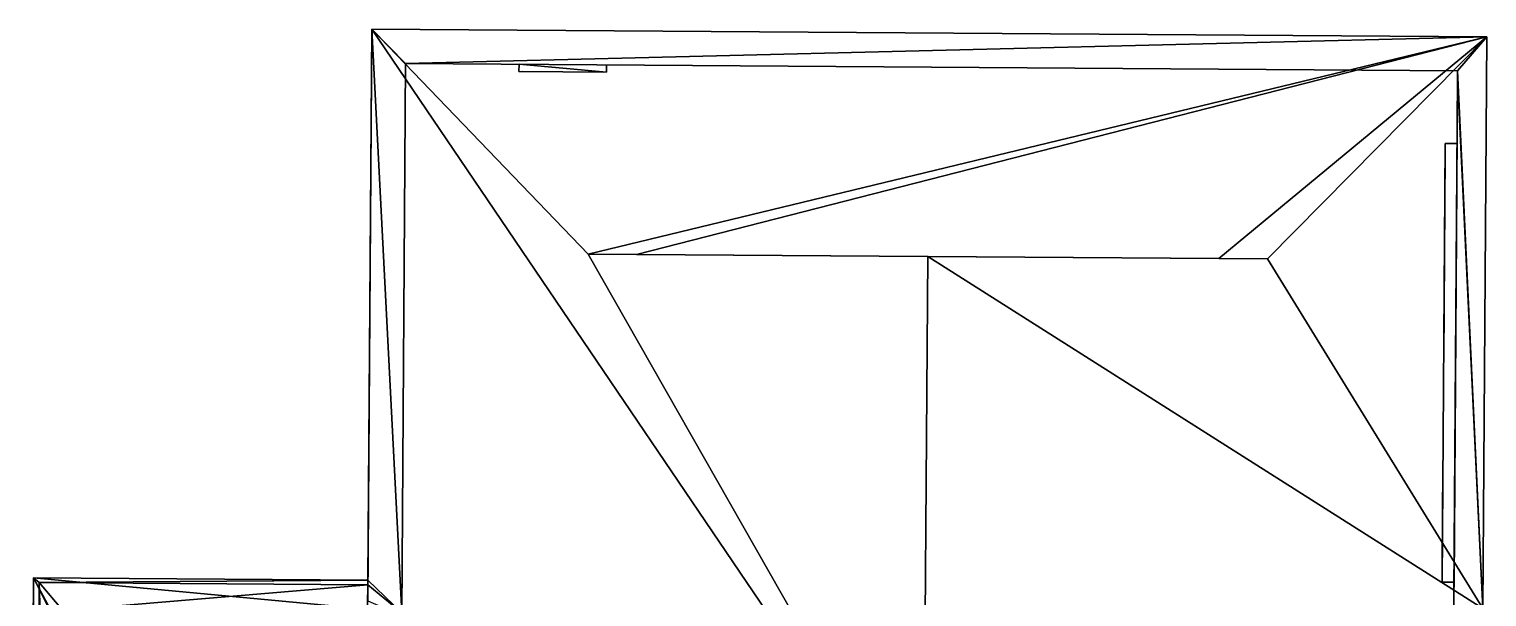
# Model space of a CAD drawing. Extents: x -544 to 100, y -201 to 540.
# Drawn here: x -544 to 98, y 290 to 540 of the extents above; entities that cross this region are included whole.
import ezdxf

# ---------------------------------------------------------------- set-up
doc = ezdxf.new("R2010")
doc.units = 0
doc.header["$MEASUREMENT"] = 0
doc.layers.get('0').update_dxf_attribs({"color": 13, "linetype": 'CONTINUOUS'})
doc.layers.add('ANNOTATIONS', color=221, linetype='CONTINUOUS')

# ---------------------------------------------------------------- blocks, each defined once
blk = doc.blocks.new('GROUP1_1')
at = {"color": 0}
for p, q in [((193.2, 80.42, 0), (0, 80.42)), ((0, 80.42), (0, 0)), ((193.2, 0, 0), (193.2, 80.42, 0)), ((0, 0), (193.2, 0, 0))]:
    blk.add_line(p, q, dxfattribs=at)
mesh = blk.add_polyface(dxfattribs=at)
corners = [(193.2, 0, 0), (0, 80.42), (0, 0), (193.2, 80.42, 0)]
mesh.append_faces([[corners[k] for k in face] for face in [(0, 1, 2), (1, 0, 3)]], dxfattribs={"vtx0": -1, "color": 0})
blk = doc.blocks.new('GROUP7_1')
at = {"color": 0}
for p, q in [((0, 48.33), (-35.89, 48.33)), ((-35.89, 48.33), (-35.89, 0)), ((0, 0), (0, 48.33)), ((-35.89, 0), (0, 0))]:
    blk.add_line(p, q, dxfattribs=at)
mesh = blk.add_polyface(dxfattribs=at)
corners = [(0, 0), (-35.89, 48.33), (-35.89, 0), (0, 48.33)]
mesh.append_faces([[corners[k] for k in face] for face in [(0, 1, 2), (1, 0, 3)]], dxfattribs={"vtx0": -1, "color": 0})
blk = doc.blocks.new('COMPONENT_1')
at = {"color": 0}
for p, q in [((0, 0), (0, 16.5625)), ((0, 16.5625), (0, 16.5625, 8.25)), ((0, 16.5625, 8.25), (0, 0, 8.25)), ((0, 0, 8.25), (0, 0))]:
    blk.add_line(p, q, dxfattribs=at)
at = {"color": 161}
mesh = blk.add_polyface(dxfattribs=at)
corners = [(0, 16.5625), (0, 0, 8.25), (0, 0), (0, 16.5625, 8.25)]
mesh.append_faces([[corners[k] for k in face] for face in [(0, 1, 2), (1, 0, 3)]], dxfattribs={"vtx0": -1, "color": 161})

msp = doc.modelspace()

# ---------------------------------------------------------------- linework, layer by layer
at = {"color": 0}
for p, q in [((-393.03, 539.58, 105.21), (-394.77, 287.84, 105.21)), ((-393.03, 539.58, 105.21), (-394.77, 287.84, 105.21)), ((-393.03, 539.58, 97.6), (-394.71, 296.96, 97.6)), ((-393.03, 539.58, 97.6), (-394.71, 296.96, 97.6)), ((-393.03, 539.58, 105.21), (-393.03, 539.58, 97.6)), ((97.82, 536.18, 105.21), (-393.03, 539.58, 105.21)), ((-393.03, 539.58, 97.6), (97.82, 536.18, 97.6)), ((-393.03, 539.58, 97.6), (97.82, 536.18, 97.6)), ((-393.03, 539.58, 105.21), (-393.03, 539.58, 97.6)), ((-393.03, 539.58, 105.21), (-297.77, 440.48, 145.69)), ((97.82, 536.18, 105.21), (-393.03, 539.58, 105.21)), ((-393.03, 539.58, 105.21), (-297.77, 440.48, 145.69)), ((97.82, 536.18, 105.21), (1.2, 438.41, 145.69)), ((97.82, 536.18, 105.21), (1.2, 438.41, 145.69)), ((96.08, 284.43, 97.6), (97.82, 536.18, 97.6)), ((97.82, 536.18, 105.21), (96.08, 284.43, 105.21)), ((96.08, 284.43, 97.6), (97.82, 536.18, 97.6)), ((97.82, 536.18, 105.21), (96.08, 284.43, 105.21)), ((97.82, 536.18, 97.6), (97.82, 536.18, 105.21)), ((97.82, 536.18, 97.6), (97.82, 536.18, 105.21)), ((-379.8, 282.56, 97.6), (-378.12, 524.47, 97.6)), ((-379.8, 282.56, 15.25), (-378.12, 524.47, 15.25)), ((-379.8, 282.56, 97.6), (-378.12, 524.47, 97.6)), ((-379.8, 282.56, 15.25), (-378.12, 524.47, 15.25)), ((-378.12, 524.47, 3.75), (-379.8, 282.56, 3.75)), ((-378.12, 524.47, 97.6), (84.95, 521.26, 97.6)), ((-378.12, 524.47, 15.25), (-378.12, 524.47, 97.6)), ((-378.12, 524.47, 15.25), (84.95, 521.26, 15.25)), ((-378.12, 524.47, 15.25), (-378.12, 524.47, 97.6)), ((-378.12, 524.47, 97.6), (84.95, 521.26, 97.6)), ((-378.12, 524.47, 3.75), (-378.12, 524.47, 15.25)), ((-378.12, 524.47, 15.25), (84.95, 521.26, 15.25)), ((84.95, 521.26, 3.75), (-378.12, 524.47, 3.75)), ((-378.12, 524.47, 3.75), (-378.12, 524.47, 15.25)), ((-328.18, 524.12, 96.73), (-328.2, 520.93, 96.73)), ((-328.2, 520.93, 45.73), (-328.2, 520.93, 96.73)), ((-328.2, 520.93, 96.73), (-289.64, 520.67, 96.73)), ((-328.18, 524.12, 45.73), (-328.18, 524.12, 96.73)), ((-328.18, 524.12, 96.73), (-289.61, 523.86, 96.73)), ((-289.64, 520.67, 96.73), (-289.61, 523.86, 96.73)), ((-289.64, 520.67, 96.73), (-289.64, 520.67, 45.73)), ((-289.61, 523.86, 96.73), (-289.61, 523.86, 45.73)), ((84.93, 518.26, 4.19), (84.95, 521.26, 3.75)), ((84.95, 521.26, 97.6), (84.93, 518.26, 97.6)), ((84.95, 521.26, 97.6), (84.93, 518.26, 97.6)), ((84.95, 521.26, 15.25), (84.95, 521.26, 3.75)), ((84.95, 521.26, 97.6), (84.95, 521.26, 15.25)), ((84.95, 521.26, 97.6), (84.95, 521.26, 15.25)), ((84.95, 521.26, 15.25), (84.95, 521.26, 3.75)), ((83.31, 284.52, 97.6), (84.93, 518.26, 97.6)), ((83.31, 284.52, 97.6), (84.93, 518.26, 97.6)), ((84.76, 493.12, 7.92), (84.93, 518.26, 4.19)), ((84.93, 518.26, 97.6), (84.93, 518.26, 4.19)), ((84.93, 518.26, 97.6), (84.93, 518.26, 4.19)), ((79.48, 489.26, 8.5), (84.73, 489.22, 8.5)), ((84.73, 489.22, 88.92), (79.48, 489.26, 88.92)), ((84.76, 493.12, 95.2), (83.36, 291.38, 95.2)), ((84.76, 493.12, 95.2), (83.36, 291.38, 95.2)), ((83.39, 296.03, 88.92), (84.73, 489.22, 88.92)), ((84.73, 489.22, 8.5), (84.76, 493.12, 7.92)), ((84.73, 489.22, 88.92), (84.73, 489.22, 8.5)), ((84.76, 493.12, 7.92), (84.76, 493.12, 95.2)), ((84.76, 493.12, 7.92), (84.76, 493.12, 95.2)), ((79.16, 442.94, 53.99), (79.27, 459.5, 53.99)), ((79.27, 459.5, 62.24), (79.16, 442.94, 62.24)), ((79.27, 459.5, 53.99), (79.27, 459.5, 62.24)), ((79.16, 442.94, 62.24), (79.16, 442.94, 53.99)), ((-148.29, 439.45, 208.76), (-297.77, 440.48, 145.69)), ((-297.77, 440.48, 145.69), (-276.44, 440.34, 145.69)), ((-148.29, 439.45, 208.76), (-297.77, 440.48, 145.69)), ((-297.77, 440.48, 145.69), (-276.44, 440.34, 145.69)), ((-276.44, 440.34, 145.69), (-148.29, 439.45, 199.76)), ((-276.44, 440.34, 145.69), (-20.13, 438.56, 145.69)), ((-276.44, 440.34, 145.69), (-148.29, 439.45, 199.76)), ((-276.44, 440.34, 145.69), (-20.13, 438.56, 145.69)), ((-150.08, 181.18, 208.76), (-148.29, 439.45, 208.76)), ((-150.08, 181.18, 208.76), (-148.29, 439.45, 208.76)), ((1.2, 438.41, 145.69), (-148.29, 439.45, 208.76)), ((-148.29, 439.45, 199.76), (-20.13, 438.56, 145.69)), ((-148.29, 439.45, 199.76), (-20.13, 438.56, 145.69)), ((1.2, 438.41, 145.69), (-148.29, 439.45, 208.76)), ((-20.13, 438.56, 145.69), (1.2, 438.41, 145.69)), ((-20.13, 438.56, 145.69), (1.2, 438.41, 145.69)), ((79, 420.18, 54.03), (79.12, 436.74, 54.03)), ((79.12, 436.74, 62.28), (79, 420.18, 62.28)), ((79.12, 436.74, 54.03), (79.12, 436.74, 62.28)), ((79, 420.18, 62.28), (79, 420.18, 54.03)), ((78.85, 397.52, 53.85), (78.96, 414.09, 53.85)), ((78.96, 414.09, 62.1), (78.85, 397.52, 62.1)), ((78.96, 414.09, 53.85), (78.96, 414.09, 62.1)), ((78.85, 397.52, 62.1), (78.85, 397.52, 53.85)), ((78.8, 391.37, 62.15), (78.69, 374.81, 62.15)), ((78.69, 374.81, 53.9), (78.8, 391.37, 53.9)), ((78.8, 391.37, 53.9), (78.8, 391.37, 62.15)), ((78.69, 374.81, 62.15), (78.69, 374.81, 53.9)), ((78.53, 351.3, 53.94), (78.64, 367.87, 53.94)), ((78.64, 367.87, 62.19), (78.53, 351.3, 62.19)), ((78.64, 367.87, 53.94), (78.64, 367.87, 62.19)), ((78.53, 351.3, 62.19), (78.53, 351.3, 53.94)), ((78.36, 327.55, 53.76), (78.48, 344.11, 53.76)), ((78.48, 344.11, 62.01), (78.36, 327.55, 62.01)), ((78.48, 344.11, 53.76), (78.48, 344.11, 62.01)), ((78.36, 327.55, 62.01), (78.36, 327.55, 53.76)), ((78.32, 321.82, 61.99), (78.21, 305.26, 61.99)), ((78.21, 305.26, 53.74), (78.32, 321.82, 53.74)), ((78.32, 321.82, 53.74), (78.32, 321.82, 61.99)), ((78.21, 305.26, 61.99), (78.21, 305.26, 53.74)), ((-541.83, 297.98, 86.78), (-543.81, 11.86, 86.78)), ((-543.81, 11.86, 93.1), (-541.83, 297.98, 93.1)), ((-543.81, 11.86, 93.1), (-541.83, 297.98, 93.1)), ((-541.83, 297.98, 86.78), (-543.81, 11.86, 86.78)), ((-541.83, 297.98, 86.78), (-394.71, 296.96, 94.91)), ((-541.83, 297.98, 86.78), (-394.71, 296.96, 94.91)), ((-541.83, 297.98, 93.1), (-541.83, 297.98, 86.78)), ((-394.71, 296.96, 101.22), (-541.83, 297.98, 93.1)), ((-394.71, 296.96, 101.22), (-541.83, 297.98, 93.1)), ((-541.83, 297.98, 93.1), (-541.83, 297.98, 86.78)), ((-539.45, 295.97, 89.6), (-541.41, 13.84, 89.6)), ((-539.45, 295.97, 86.92), (-541.41, 13.84, 86.92)), ((-539.45, 295.97, 89.6), (-541.41, 13.84, 89.6)), ((-539.45, 295.97, 86.92), (-541.41, 13.84, 86.92)), ((-394.72, 294.96, 97.6), (-539.45, 295.97, 89.6)), ((-539.45, 295.97, 89.6), (-539.45, 295.97, 86.92)), ((-539.45, 295.97, 86.92), (-394.72, 294.96, 94.91)), ((-539.45, 295.97, 89.6), (-539.45, 295.97, 86.92)), ((-539.45, 295.97, 86.92), (-394.72, 294.96, 94.91)), ((-394.72, 294.96, 97.6), (-539.45, 295.97, 89.6)), ((-394.77, 287.84, 101.22), (-394.71, 296.96, 101.22)), ((-394.77, 287.84, 101.22), (-394.71, 296.96, 101.22)), ((-394.72, 294.96, 94.91), (-394.71, 296.96, 94.91)), ((-394.71, 296.96, 97.6), (-394.72, 294.96, 97.6)), ((-394.72, 294.96, 94.91), (-394.71, 296.96, 94.91)), ((-394.71, 296.96, 97.6), (-394.72, 294.96, 97.6)), ((-394.71, 296.96, 97.6), (-394.71, 296.96, 101.22)), ((-394.71, 296.96, 94.91), (-394.71, 296.96, 97.6)), ((-394.71, 296.96, 97.6), (-394.71, 296.96, 101.22)), ((-394.71, 296.96, 94.91), (-394.71, 296.96, 97.6)), ((83.39, 296.03, 8.5), (78.14, 296.06, 8.5)), ((78.14, 296.06, 88.92), (83.39, 296.03, 88.92)), ((83.36, 291.38, 8.5), (83.39, 296.03, 8.5)), ((83.39, 296.03, 8.5), (83.39, 296.03, 88.92)), ((-394.72, 294.96, 97.6), (-394.81, 282.66, 97.6)), ((-394.72, 294.96, 97.6), (-394.81, 282.66, 97.6)), ((-394.72, 294.96, 94.91), (-394.72, 294.96, 97.6)), ((-394.72, 294.96, 94.91), (-394.72, 294.96, 97.6)), ((83.24, 273.82, 8.5), (83.36, 291.38, 8.5)), ((83.36, 291.38, 95.2), (83.36, 291.38, 8.5)), ((83.36, 291.38, 95.2), (83.36, 291.38, 8.5))]:
    msp.add_line(p, q, dxfattribs=at)

# ---------------------------------------------------------------- block references
at = {"color": 161, "rotation": 359.6031110263529}
msp.add_blockref('COMPONENT_1', (79.31, 465.15, 54.33), dxfattribs=at)
at = {"layer": 'ANNOTATIONS', "color": 161, "extrusion": (0.006927, 0.999976, 0)}
msp.add_blockref('GROUP7_1', (330.46, 47.06, 518.65), dxfattribs=at)
at = {"layer": 'ANNOTATIONS', "color": 251, "extrusion": (0.999976, -0.006927, 0)}
msp.add_blockref('GROUP1_1', (296.6, 8.5, 76.09), dxfattribs=at)

# ---------------------------------------------------------------- meshes
at = {"color": 251}
mesh = msp.add_polyface(dxfattribs=at)
corners = [(-394.72, 294.96, 97.6), (-379.8, 282.56, 97.6), (-394.81, 282.66, 97.6), (-394.71, 296.96, 97.6), (-393.03, 539.58, 97.6), (-378.12, 524.47, 97.6), (97.82, 536.18, 97.6), (84.95, 521.26, 97.6), (96.08, 284.43, 97.6), (84.93, 518.26, 97.6), (83.31, 284.52, 97.6)]
mesh.append_faces([[corners[k] for k in face] for face in [(0, 1, 2), (9, 8, 10)]], dxfattribs={"vtx0": -1, "color": 251})
mesh.append_faces([[corners[k] for k in face] for face in [(1, 4, 5), (5, 6, 7)]], dxfattribs={"vtx0": -1, "vtx1": -1, "color": 251})
mesh.append_faces([[corners[k] for k in face] for face in [(1, 0, 3), (1, 3, 4), (5, 4, 6), (7, 6, 8), (8, 9, 7)]], dxfattribs={"vtx0": -1, "vtx2": -1, "color": 251})
at = {"color": 0}
mesh = msp.add_polyface(dxfattribs=at)
corners = [(-393.03, 539.58, 105.21), (-394.77, 287.84, 101.22), (-394.77, 287.84, 105.21), (-394.71, 296.96, 101.22), (-394.71, 296.96, 97.6), (-393.03, 539.58, 97.6)]
mesh.append_faces([[corners[k] for k in face] for face in [(0, 1, 2), (4, 0, 5)]], dxfattribs={"vtx0": -1, "color": 0})
mesh.append_faces([[corners[k] for k in face] for face in [(1, 0, 3), (3, 0, 4)]], dxfattribs={"vtx0": -1, "vtx1": -1, "color": 0})
at = {"color": 251}
mesh = msp.add_polyface(dxfattribs=at)
corners = [(-150.08, 181.18, 208.76), (-393.03, 539.58, 105.21), (-394.77, 287.84, 105.21), (-297.77, 440.48, 145.69), (-148.29, 439.45, 208.76)]
mesh.append_faces([[corners[k] for k in face] for face in [(0, 1, 2), (3, 0, 4)]], dxfattribs={"vtx0": -1, "color": 251})
mesh.append_faces([[corners[k] for k in face] for face in [(1, 0, 3)]], dxfattribs={"vtx0": -1, "vtx1": -1, "color": 251})
at = {"color": 47}
mesh = msp.add_polyface(dxfattribs=at)
corners = [(-393.03, 539.58, 105.21), (97.82, 536.18, 97.6), (-393.03, 539.58, 97.6), (97.82, 536.18, 105.21)]
mesh.append_faces([[corners[k] for k in face] for face in [(0, 1, 2), (1, 0, 3)]], dxfattribs={"vtx0": -1, "color": 47})
at = {"color": 251}
mesh = msp.add_polyface(dxfattribs=at)
corners = [(-297.77, 440.48, 145.69), (97.82, 536.18, 105.21), (-393.03, 539.58, 105.21), (-276.44, 440.34, 145.69), (-20.13, 438.56, 145.69), (1.2, 438.41, 145.69)]
mesh.append_faces([[corners[k] for k in face] for face in [(0, 1, 2), (1, 4, 5)]], dxfattribs={"vtx0": -1, "color": 251})
mesh.append_faces([[corners[k] for k in face] for face in [(1, 0, 3), (1, 3, 4)]], dxfattribs={"vtx0": -1, "vtx2": -1, "color": 251})
mesh = msp.add_polyface(dxfattribs=at)
corners = [(96.08, 284.43, 105.21), (-148.29, 439.45, 208.76), (-150.08, 181.18, 208.76), (1.2, 438.41, 145.69), (97.82, 536.18, 105.21)]
mesh.append_faces([[corners[k] for k in face] for face in [(0, 1, 2), (3, 0, 4)]], dxfattribs={"vtx0": -1, "color": 251})
mesh.append_faces([[corners[k] for k in face] for face in [(1, 0, 3)]], dxfattribs={"vtx0": -1, "vtx1": -1, "color": 251})
at = {"color": 59}
mesh = msp.add_polyface(dxfattribs=at)
corners = [(97.82, 536.18, 97.6), (96.08, 284.43, 105.21), (96.08, 284.43, 97.6), (97.82, 536.18, 105.21)]
mesh.append_faces([[corners[k] for k in face] for face in [(0, 1, 2), (1, 0, 3)]], dxfattribs={"vtx0": -1, "color": 59})
at = {"color": 250}
mesh = msp.add_polyface(dxfattribs=at)
corners = [(-378.12, 524.47, 97.6), (-379.8, 282.56, 15.25), (-379.8, 282.56, 97.6), (-378.12, 524.47, 15.25)]
mesh.append_faces([[corners[k] for k in face] for face in [(0, 1, 2), (1, 0, 3)]], dxfattribs={"vtx0": -1, "color": 250})
at = {"color": 251}
mesh = msp.add_polyface(dxfattribs=at)
corners = [(-378.12, 524.47, 15.25), (-379.8, 282.56, 3.75), (-379.8, 282.56, 15.25), (-378.12, 524.47, 3.75)]
mesh.append_faces([[corners[k] for k in face] for face in [(0, 1, 2), (1, 0, 3)]], dxfattribs={"vtx0": -1, "color": 251})
at = {"color": 250}
mesh = msp.add_polyface(dxfattribs=at)
corners = [(-378.12, 524.47, 97.6), (84.95, 521.26, 15.25), (-378.12, 524.47, 15.25), (84.95, 521.26, 97.6)]
mesh.append_faces([[corners[k] for k in face] for face in [(0, 1, 2), (1, 0, 3)]], dxfattribs={"vtx0": -1, "color": 250})
at = {"color": 59}
mesh = msp.add_polyface(dxfattribs=at)
corners = [(-378.12, 524.47, 15.25), (84.95, 521.26, 3.75), (-378.12, 524.47, 3.75), (84.95, 521.26, 15.25)]
mesh.append_faces([[corners[k] for k in face] for face in [(0, 1, 2), (1, 0, 3)]], dxfattribs={"vtx0": -1, "color": 59})
at = {"color": 0}
mesh = msp.add_polyface(dxfattribs=at)
corners = [(-328.18, 524.12, 96.73), (-289.64, 520.67, 96.73), (-328.2, 520.93, 96.73), (-289.61, 523.86, 96.73)]
mesh.append_faces([[corners[k] for k in face] for face in [(0, 1, 2), (1, 0, 3)]], dxfattribs={"vtx0": -1, "color": 0})
at = {"color": 251}
mesh = msp.add_polyface(dxfattribs=at)
corners = [(84.95, 521.26, 3.75), (84.93, 518.26, 97.6), (84.93, 518.26, 4.19), (84.95, 521.26, 15.25), (84.95, 521.26, 97.6)]
mesh.append_faces([[corners[k] for k in face] for face in [(0, 1, 2)]], dxfattribs={"vtx0": -1, "color": 251})
mesh.append_faces([[corners[k] for k in face] for face in [(1, 0, 3)]], dxfattribs={"vtx0": -1, "vtx2": -1, "color": 251})
mesh.append_faces([[corners[k] for k in face] for face in [(4, 1, 3)]], dxfattribs={"vtx1": -1, "color": 251})
at = {"color": 250}
mesh = msp.add_polyface(dxfattribs=at)
corners = [(84.93, 518.26, 4.19), (84.76, 493.12, 95.2), (84.76, 493.12, 7.92), (83.36, 291.38, 8.5), (83.24, 273.82, 103.41), (83.24, 273.82, 8.5), (83.24, 273.82, 108.16), (83.31, 284.52, 97.6), (83.36, 291.38, 95.2), (84.93, 518.26, 97.6)]
mesh.append_faces([[corners[k] for k in face] for face in [(0, 1, 2), (3, 4, 5)]], dxfattribs={"vtx0": -1, "color": 250})
mesh.append_faces([[corners[k] for k in face] for face in [(4, 3, 6), (6, 3, 7), (7, 8, 9), (9, 1, 0)]], dxfattribs={"vtx0": -1, "vtx1": -1, "color": 250})
mesh.append_faces([[corners[k] for k in face] for face in [(7, 3, 8), (9, 8, 1)]], dxfattribs={"vtx0": -1, "vtx2": -1, "color": 250})
at = {"color": 251}
mesh = msp.add_polyface(dxfattribs=at)
corners = [(84.76, 493.12, 7.92), (84.73, 489.22, 88.92), (84.73, 489.22, 8.5), (83.39, 296.03, 8.5), (83.36, 291.38, 95.2), (83.36, 291.38, 8.5), (83.39, 296.03, 88.92), (84.76, 493.12, 95.2)]
mesh.append_faces([[corners[k] for k in face] for face in [(0, 1, 2), (3, 4, 5)]], dxfattribs={"vtx0": -1, "color": 251})
mesh.append_faces([[corners[k] for k in face] for face in [(4, 6, 7), (7, 1, 0)]], dxfattribs={"vtx0": -1, "vtx1": -1, "color": 251})
mesh.append_faces([[corners[k] for k in face] for face in [(4, 3, 6), (7, 6, 1)]], dxfattribs={"vtx0": -1, "vtx2": -1, "color": 251})
at = {"color": 161}
mesh = msp.add_polyface(dxfattribs=at)
corners = [(79.27, 459.5, 53.99), (79.16, 442.94, 62.24), (79.16, 442.94, 53.99), (79.27, 459.5, 62.24)]
mesh.append_faces([[corners[k] for k in face] for face in [(0, 1, 2), (1, 0, 3)]], dxfattribs={"vtx0": -1, "color": 161})
at = {"color": 251}
mesh = msp.add_polyface(dxfattribs=at)
corners = [(-148.29, 439.45, 208.76), (-276.44, 440.34, 145.69), (-297.77, 440.48, 145.69), (-148.29, 439.45, 199.76), (1.2, 438.41, 145.69), (-20.13, 438.56, 145.69)]
mesh.append_faces([[corners[k] for k in face] for face in [(0, 1, 2), (3, 4, 5)]], dxfattribs={"vtx0": -1, "color": 251})
mesh.append_faces([[corners[k] for k in face] for face in [(1, 0, 3), (4, 3, 0)]], dxfattribs={"vtx0": -1, "vtx1": -1, "color": 251})
at = {"color": 250}
mesh = msp.add_polyface(dxfattribs=at)
corners = [(-148.29, 439.45, 199.76), (-20.13, 438.56, 145.69), (-276.44, 440.34, 145.69)]
mesh.append_faces([[corners[k] for k in face] for face in [(0, 1, 2)]], dxfattribs={"color": 250})
at = {"color": 161}
mesh = msp.add_polyface(dxfattribs=at)
corners = [(79.12, 436.74, 54.03), (79, 420.18, 62.28), (79, 420.18, 54.03), (79.12, 436.74, 62.28)]
mesh.append_faces([[corners[k] for k in face] for face in [(0, 1, 2), (1, 0, 3)]], dxfattribs={"vtx0": -1, "color": 161})
mesh = msp.add_polyface(dxfattribs=at)
corners = [(78.96, 414.09, 53.85), (78.85, 397.52, 62.1), (78.85, 397.52, 53.85), (78.96, 414.09, 62.1)]
mesh.append_faces([[corners[k] for k in face] for face in [(0, 1, 2), (1, 0, 3)]], dxfattribs={"vtx0": -1, "color": 161})
mesh = msp.add_polyface(dxfattribs=at)
corners = [(78.8, 391.37, 62.15), (78.69, 374.81, 53.9), (78.69, 374.81, 62.15), (78.8, 391.37, 53.9)]
mesh.append_faces([[corners[k] for k in face] for face in [(0, 1, 2), (1, 0, 3)]], dxfattribs={"vtx0": -1, "color": 161})
mesh = msp.add_polyface(dxfattribs=at)
corners = [(78.64, 367.87, 53.94), (78.53, 351.3, 62.19), (78.53, 351.3, 53.94), (78.64, 367.87, 62.19)]
mesh.append_faces([[corners[k] for k in face] for face in [(0, 1, 2), (1, 0, 3)]], dxfattribs={"vtx0": -1, "color": 161})
mesh = msp.add_polyface(dxfattribs=at)
corners = [(78.48, 344.11, 53.76), (78.36, 327.55, 62.01), (78.36, 327.55, 53.76), (78.48, 344.11, 62.01)]
mesh.append_faces([[corners[k] for k in face] for face in [(0, 1, 2), (1, 0, 3)]], dxfattribs={"vtx0": -1, "color": 161})
at = {"color": 0}
mesh = msp.add_polyface(dxfattribs=at)
corners = [(-541.83, 297.98, 86.78), (-539.45, 295.97, 86.92), (-541.41, 13.84, 86.92), (-394.71, 296.96, 94.91), (-394.72, 294.96, 94.91), (-543.81, 11.86, 86.78), (-396.69, 10.84, 94.91), (-396.68, 12.84, 94.91)]
mesh.append_faces([[corners[k] for k in face] for face in [(1, 3, 4), (6, 2, 7)]], dxfattribs={"vtx0": -1, "color": 0})
mesh.append_faces([[corners[k] for k in face] for face in [(5, 2, 6)]], dxfattribs={"vtx0": -1, "vtx1": -1, "color": 0})
mesh.append_faces([[corners[k] for k in face] for face in [(0, 1, 2), (1, 0, 3), (2, 5, 0)]], dxfattribs={"vtx0": -1, "vtx2": -1, "color": 0})
mesh = msp.add_polyface(dxfattribs=at)
corners = [(-396.69, 10.84, 101.22), (-541.83, 297.98, 93.1), (-543.81, 11.86, 93.1), (-396.71, 27.84, 101.21), (-396.6, 24.18, 101.22), (-381.56, 28.59, 102.05), (-394.93, 284.17, 101.21), (-379.79, 283.22, 102.05), (-394.71, 296.96, 101.22), (-394.77, 287.84, 101.22)]
mesh.append_faces([[corners[k] for k in face] for face in [(0, 1, 2), (3, 0, 4), (6, 5, 7), (8, 6, 9)]], dxfattribs={"vtx0": -1, "color": 0})
mesh.append_faces([[corners[k] for k in face] for face in [(5, 6, 3), (1, 6, 8)]], dxfattribs={"vtx0": -1, "vtx1": -1, "color": 0})
mesh.append_faces([[corners[k] for k in face] for face in [(1, 0, 3), (6, 1, 3)]], dxfattribs={"vtx0": -1, "vtx1": -1, "vtx2": -1, "color": 0})
mesh = msp.add_polyface(dxfattribs=at)
corners = [(-541.83, 297.98, 93.1), (-543.81, 11.86, 86.78), (-543.81, 11.86, 93.1), (-541.83, 297.98, 86.78)]
mesh.append_faces([[corners[k] for k in face] for face in [(0, 1, 2), (1, 0, 3)]], dxfattribs={"vtx0": -1, "color": 0})
mesh = msp.add_polyface(dxfattribs=at)
corners = [(-541.83, 297.98, 93.1), (-394.71, 296.96, 94.91), (-541.83, 297.98, 86.78), (-394.71, 296.96, 101.22), (-394.71, 296.96, 97.6)]
mesh.append_faces([[corners[k] for k in face] for face in [(0, 1, 2), (1, 3, 4)]], dxfattribs={"vtx0": -1, "color": 0})
mesh.append_faces([[corners[k] for k in face] for face in [(1, 0, 3)]], dxfattribs={"vtx0": -1, "vtx2": -1, "color": 0})
mesh = msp.add_polyface(dxfattribs=at)
corners = [(-539.45, 295.97, 89.6), (-528.92, 283.59, 90.19), (-530.7, 26.07, 90.19), (-394.72, 294.96, 97.6), (-394.81, 282.66, 97.6), (-541.41, 13.84, 89.6), (-396.68, 12.84, 97.6), (-396.59, 25.14, 97.6)]
mesh.append_faces([[corners[k] for k in face] for face in [(1, 3, 4), (6, 2, 7)]], dxfattribs={"vtx0": -1, "color": 0})
mesh.append_faces([[corners[k] for k in face] for face in [(5, 2, 6)]], dxfattribs={"vtx0": -1, "vtx1": -1, "color": 0})
mesh.append_faces([[corners[k] for k in face] for face in [(0, 1, 2), (1, 0, 3), (2, 5, 0)]], dxfattribs={"vtx0": -1, "vtx2": -1, "color": 0})
mesh = msp.add_polyface(dxfattribs=at)
corners = [(-539.45, 295.97, 86.92), (-541.41, 13.84, 89.6), (-541.41, 13.84, 86.92), (-539.45, 295.97, 89.6)]
mesh.append_faces([[corners[k] for k in face] for face in [(0, 1, 2), (1, 0, 3)]], dxfattribs={"vtx0": -1, "color": 0})
mesh = msp.add_polyface(dxfattribs=at)
corners = [(-394.72, 294.96, 94.91), (-539.45, 295.97, 89.6), (-539.45, 295.97, 86.92), (-394.72, 294.96, 97.6)]
mesh.append_faces([[corners[k] for k in face] for face in [(0, 1, 2), (1, 0, 3)]], dxfattribs={"vtx0": -1, "color": 0})
mesh = msp.add_polyface(dxfattribs=at)
corners = [(-394.71, 296.96, 94.91), (-394.72, 294.96, 97.6), (-394.72, 294.96, 94.91), (-394.71, 296.96, 97.6)]
mesh.append_faces([[corners[k] for k in face] for face in [(0, 1, 2), (1, 0, 3)]], dxfattribs={"vtx0": -1, "color": 0})

doc.saveas('drawing.dxf')
